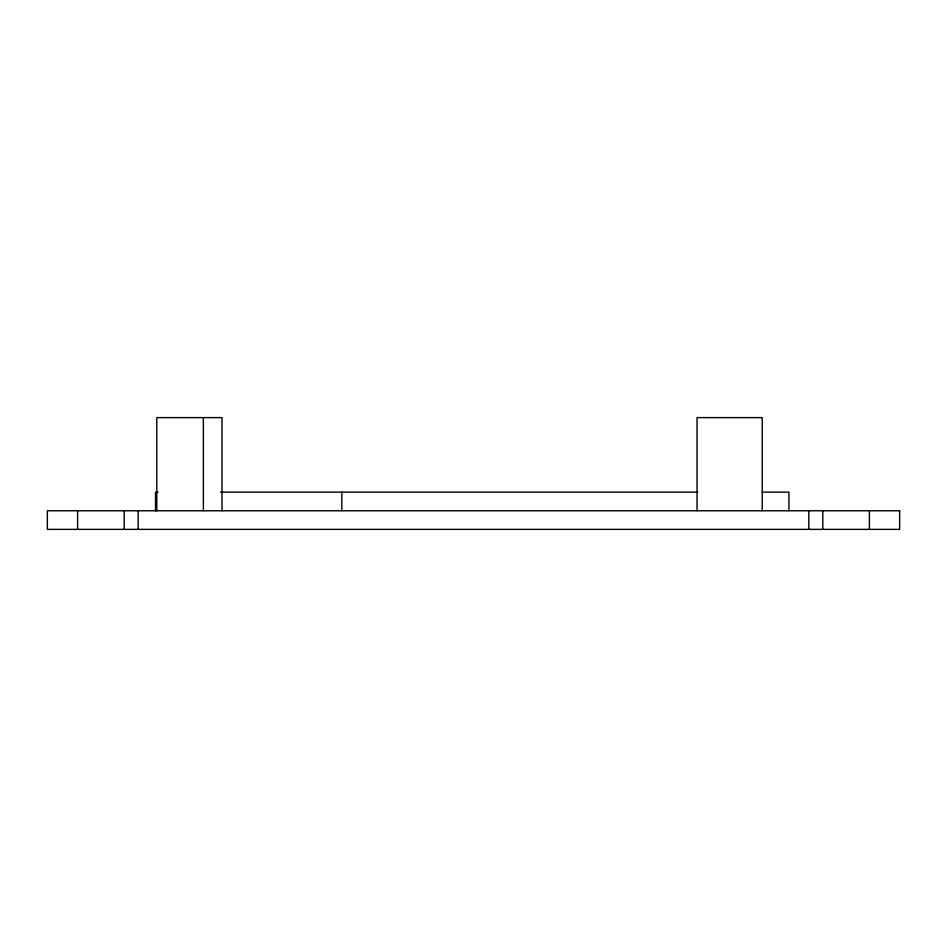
<?xml version="1.0" encoding="UTF-8"?>
<svg xmlns="http://www.w3.org/2000/svg" width="947" height="947" viewBox="0 0 947 947"><rect width="100%" height="100%" fill="white"/><g stroke="black" fill="none" stroke-linecap="round" stroke-linejoin="round"><path stroke-width="1.42" d="M158.007 492.132L155.521 492.132L155.521 510.764M220.58 492.132L697.738 492.132M762.371 492.132L788.934 492.132L788.934 510.764M869.382 510.764L869.382 529.385M822.801 510.764L822.801 529.385M808.833 510.764L808.833 529.385M762.252 510.764L762.252 417.615L697.051 417.615L697.051 510.764M341.82 492.132L341.82 510.764M222 510.764L222 417.615L156.8 417.615L156.8 510.764M203.368 417.615L203.368 510.764M138.167 510.764L138.167 529.385M124.199 510.764L124.199 529.385M77.618 510.764L77.618 529.385M899.65 510.764L47.35 510.764L47.35 529.385L899.65 529.385L899.65 510.764"/></g></svg>
